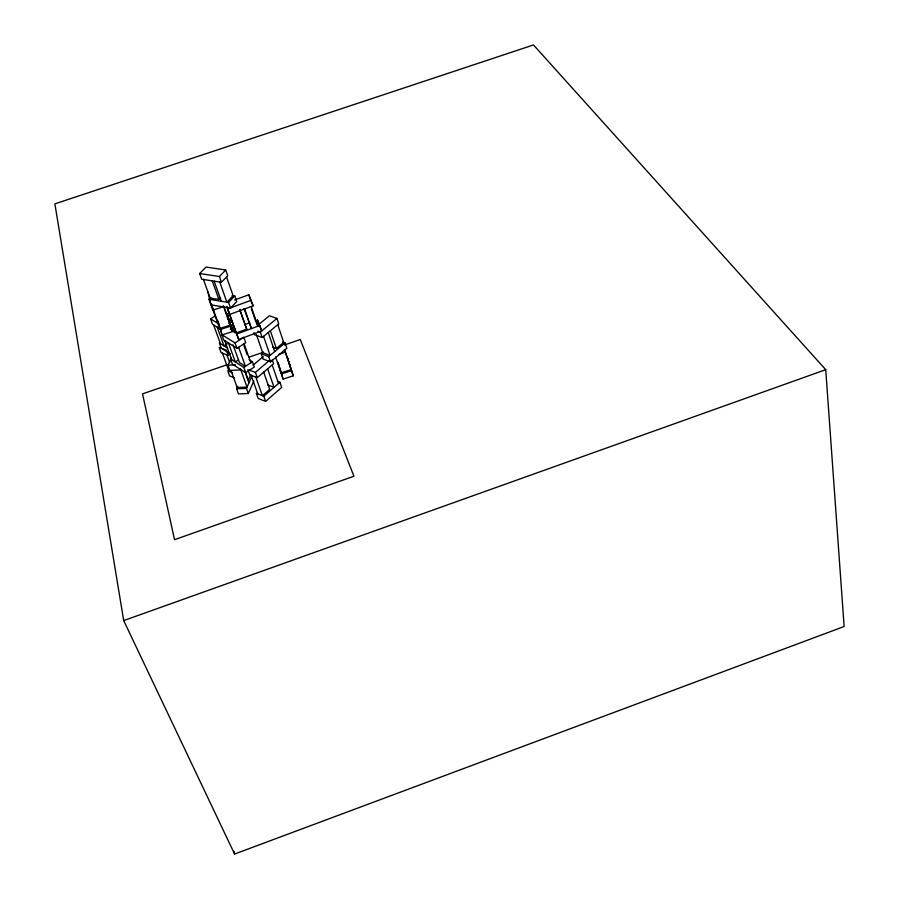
<?xml version="1.0" encoding="UTF-8"?>
<svg xmlns="http://www.w3.org/2000/svg" width="899" height="899" viewBox="0 0 899 899"><rect width="100%" height="100%" fill="white"/><g stroke="black" fill="none" stroke-linecap="round" stroke-linejoin="round"><path stroke-width="1.35" d="M237.741 386.278L236.617 388.773L238.471 393.886L248.304 393.515L253.844 380.951M248.304 393.515L246.472 388.402L252.035 375.861M250.81 374.546L248.315 380.153L243.798 367.421L230.47 358.87L232.38 364.129L245.685 372.714L254.305 367.006L252.439 361.713L249.09 359.6M239.853 369.983L229.919 370.41L228.02 365.185L231.493 357.723M210.984 304.873L230.549 308.087L236.729 301.513L234.774 295.906L232.167 295.49M223.514 306.728L212.894 310.11L208.973 299.3L228.571 302.48L234.774 295.906M203.354 279.274L210.141 298.075L218.918 299.491L220.48 297.861M208.973 299.3L210.759 297.445M221.424 282.275L227.728 275.735L225.716 269.992L206.006 267.07L199.634 273.532L201.702 279.241L221.424 282.275L219.401 276.521L199.634 273.532M219.401 276.521L225.716 269.992M265.598 401.392L263.778 396.234L256.339 393.312L258.17 398.459L265.598 401.392L281.668 387.413L279.915 382.266L277.431 381.322M263.778 396.234L279.915 382.266M247.899 369.556L249.765 374.816L257.249 377.681L273.577 363.747L272.228 359.791M249.147 370.028L255.383 372.4L269.722 360.218M253.012 365.23L263.25 356.577M263.306 352.071L261.261 353.779L263.092 359.061L270.532 361.904L286.86 348.194L285.095 342.901L282.601 341.991M272.858 347.216L276.353 348.52L283.691 342.384L277.757 324.618M261.261 353.779L268.711 356.6L285.095 342.901M228.245 355.363L226.368 350.172L219.21 347.486L221.098 352.666L228.245 355.363L230.391 353.577M253.923 332.585L254.675 334.754L262.171 337.518L278.757 323.854L276.948 318.426L269.43 315.763L257.991 325.09M257.799 331.169L260.305 332.091L276.948 318.426M243.798 367.421L252.439 361.713M238.538 359.858L235.313 361.971L228.481 343.013M221.671 334.574L235.055 342.946L243.831 337.249L245.73 342.665L236.999 348.363L223.626 339.957L217.816 320.606M227.211 343.834L224.031 345.901L217.221 327.124M230.358 329.146L234.122 326.719L229.369 323.82M228.975 323.438L232.223 321.359L227.469 318.46M220.772 329.337L212.49 324.191L210.557 318.864L214.85 316.133M234.594 854.05L844.127 626.513L825.731 369.669L533.5 44.95L54.873 203.871L123.702 620.591L234.594 854.05L234.01 851.308M227.897 309.919L238.673 339.474L261.766 330.922L257.429 319.932L261.766 330.922M244.629 324.651L249.753 322.763M239.876 309.503L246.719 329.113L236.302 332.967L226.874 306.626M234.392 328.427L236.74 334.023L259.901 325.46M234.56 299.996L248.809 294.771L253.181 305.817L229.784 314.414L226.672 306.66M227.807 308.84L251.259 300.221M123.702 620.591L825.731 369.669M227.368 364.634L142.525 393.886L174.53 539.692L353.925 476.223L300.277 339.507L284.376 344.991M248.573 357.33L263.16 352.296M281.342 373.995L291.501 370.691L287.523 357.802L293.22 375.838L283.084 379.131L277.87 362.353M278.915 354.285L285.32 352.206L284.534 349.644M219.952 329.585L230.459 326.225L227.278 313.459L232.392 331.641L221.907 334.99L220.379 328.562M228.02 365.185L235.482 364.859M236.617 388.773L246.472 388.402M267.846 384.963L274.049 387.345L267.644 368.815M232.493 372.692L227.75 370.86L229.593 375.917L234.336 377.76M230.144 326.315L232.515 327.764L234.302 332.787M230.38 328.967L237.1 333.102M210.557 318.864L218.839 323.977M227.582 348.149L219.322 342.912L221.221 348.115L229.47 353.374M251.214 301.435L253.181 305.817M255.979 321.752L257.946 326.18L251.203 306.537M246.719 329.113L239.752 309.975M230.987 370.444L237.19 387.491L247.034 387.121L240.426 368.714M213.58 324.865L220.412 343.598M222.435 353.172L229.076 371.377M224.739 340.654L231.582 359.589M212.265 306.728L218.828 324.854M212.647 309.02L219.693 328.483L230.189 325.135L223.244 305.649M226.896 354.847L229.739 362.668M233.032 344.767L239.381 362.488L245.416 366.343L238.64 347.295M224.211 307.256L229.29 321.516M230.459 326.225L232.392 331.641M214.176 281.162L221.368 301.311M235.055 342.946L236.999 348.363M244.708 371.04L248.933 382.85M212.175 280.634L218.918 299.491M219.749 282.016L226.896 302.21L233.111 295.647L226.492 276.746M236.74 334.023L238.673 339.474M251.169 375.355L257.732 393.863M255.383 372.4L257.249 377.681M244.101 343.733L250.821 362.78M255.844 377.142L262.384 395.684L269.678 389.379L263.688 372.175M243.944 345.699L247.158 354.813M228.571 302.48L230.549 308.087M244.64 308.953L251.439 328.584L244.034 308.683M256.518 334.866L262.654 352.622L270.105 355.442L263.576 336.35M260.305 332.091L262.171 337.518M268.711 356.6L270.532 361.904M251.45 308.896L255.485 320.651M248.809 294.771L250.72 300.345M272.206 364.915L278.555 383.435M268.262 332.495L274.734 351.565M277.926 362.331L279.218 366.163M275.645 357.072L281.016 372.894L291.152 369.59L284.444 349.576M270.341 330.731L276.353 348.52M284.747 350.127L290.029 365.938M291.501 370.691L293.22 375.838M279.611 367.455L283.084 379.131M211.411 303.761L212.894 310.11M207.927 291.917L210.894 304.559"/></g></svg>
